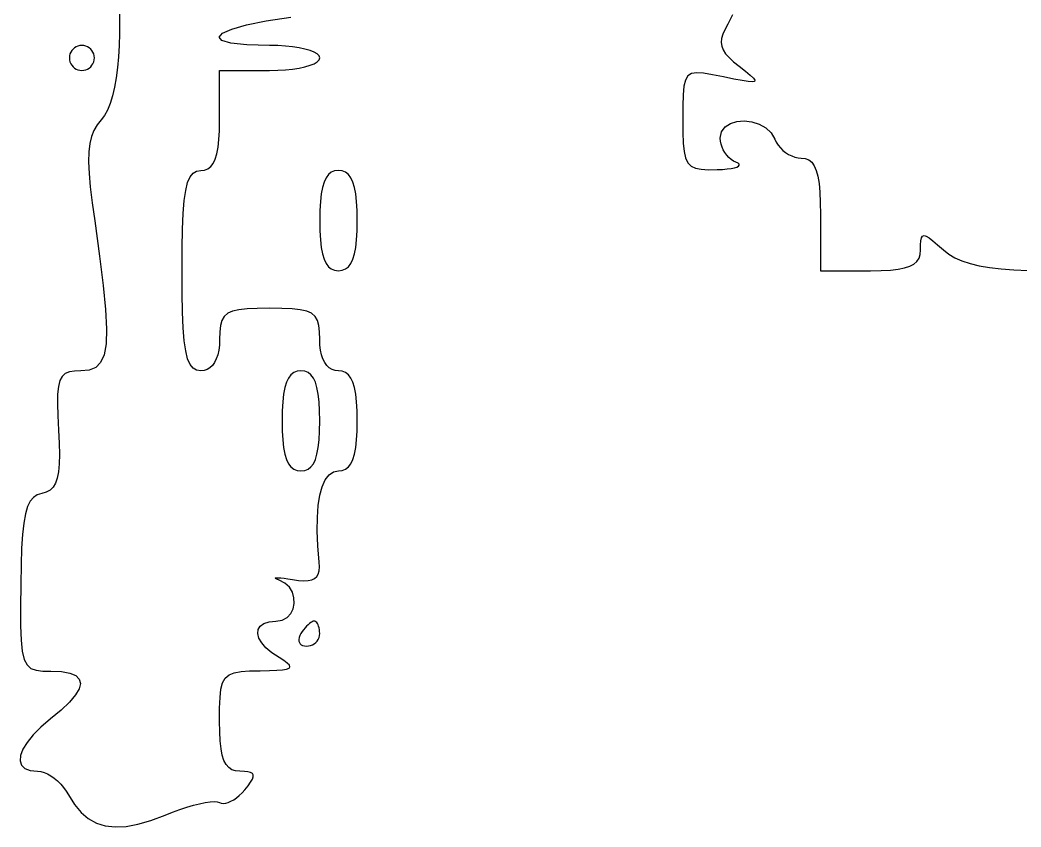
# Model space of a CAD drawing. Header units: millimetres. Extents: x 0 to 1242, y -2208 to 0.
# Drawn here: x 416.1 to 496, y -1036.5 to -972 of the extents above; entities that cross this region are included whole.
import ezdxf

# ---------------------------------------------------------------- set-up
doc = ezdxf.new("R2010")
doc.units = ezdxf.units.MM
doc.layers.get('0').update_dxf_attribs({"linetype": 'CONTINUOUS'})

msp = doc.modelspace()

# ---------------------------------------------------------------- linework, layer by layer
for p, q in [((424, -967.742), (424, -973.042)), ((434.156291, -972.362371), (435.733824, -972.040704)), ((435.733824, -972.040704), (437.690713, -971.747633)), ((472.613, -972.294), (472.376638, -972.712246)), ((472.967785, -971.558735), (472.613, -972.294)), ((424, -973.042), (423.983236, -973.995286)), ((431.969408, -973.330528), (432.247125, -973.024125)), ((432.247125, -973.024125), (432.985072, -972.695792)), ((432.985072, -972.695792), (434.156291, -972.362371)), ((472.206624, -973.089968), (472.105166, -973.435542)), ((472.376638, -972.712246), (472.206624, -973.089968)), ((432.178879, -973.598159), (431.969408, -973.330528)), ((432.902496, -973.810176), (432.178879, -973.598159)), ((434.167217, -973.949737), (432.902496, -973.810176)), ((472.105166, -973.435542), (472.074472, -973.757344)), ((472.074472, -973.757344), (472.11675, -974.06375)), ((420.0512, -974.6848), (420.01315, -974.83835)), ((420.11205, -974.54145), (420.0512, -974.6848)), ((420.1936, -974.4104), (420.11205, -974.54145)), ((420.29375, -974.29375), (420.1936, -974.4104)), ((420.4104, -974.1936), (420.29375, -974.29375)), ((420.54145, -974.11205), (420.4104, -974.1936)), ((420.6848, -974.0512), (420.54145, -974.11205)), ((420.83835, -974.01315), (420.6848, -974.0512)), ((421, -974), (420.83835, -974.01315)), ((421.16165, -974.01315), (421, -974)), ((421.3152, -974.0512), (421.16165, -974.01315)), ((421.45855, -974.11205), (421.3152, -974.0512)), ((421.5896, -974.1936), (421.45855, -974.11205)), ((421.70625, -974.29375), (421.5896, -974.1936)), ((421.8064, -974.4104), (421.70625, -974.29375)), ((421.88795, -974.54145), (421.8064, -974.4104)), ((421.9488, -974.6848), (421.88795, -974.54145)), ((421.98685, -974.83835), (421.9488, -974.6848)), ((423.983236, -973.995286), (423.933928, -974.908888)), ((436, -974), (434.167217, -973.949737)), ((436.6466, -974.01315), (436, -974)), ((437.2608, -974.0512), (436.6466, -974.01315)), ((437.8342, -974.11205), (437.2608, -974.0512)), ((438.3584, -974.1936), (437.8342, -974.11205)), ((438.825, -974.29375), (438.3584, -974.1936)), ((439.2256, -974.4104), (438.825, -974.29375)), ((439.5518, -974.54145), (439.2256, -974.4104)), ((439.7952, -974.6848), (439.5518, -974.54145)), ((439.9474, -974.83835), (439.7952, -974.6848)), ((472.11675, -974.06375), (472.234208, -974.363136)), ((472.234208, -974.363136), (472.429054, -974.663878)), ((472.429054, -974.663878), (472.703496, -974.974352)), ((420.01315, -974.83835), (420, -975)), ((420, -975), (420.01315, -975.16165)), ((420, -975), (420, -975)), ((420.01315, -975.16165), (420.0512, -975.3152)), ((420.0512, -975.3152), (420.11205, -975.45855)), ((420.11205, -975.45855), (420.1936, -975.5896)), ((421.8064, -975.5896), (421.88795, -975.45855)), ((421.88795, -975.45855), (421.9488, -975.3152)), ((421.9488, -975.3152), (421.98685, -975.16165)), ((422, -975), (421.98685, -974.83835)), ((421.98685, -975.16165), (422, -975)), ((423.933928, -974.908888), (423.853552, -975.775822)), ((439.2256, -975.5896), (439.5518, -975.45855)), ((439.5518, -975.45855), (439.7952, -975.3152)), ((439.7952, -975.3152), (439.9474, -975.16165)), ((440, -975), (439.9474, -974.83835)), ((439.9474, -975.16165), (440, -975)), ((472.703496, -974.974352), (473.059742, -975.302934)), ((473.059742, -975.302934), (473.5, -975.658)), ((420.1936, -975.5896), (420.29375, -975.70625)), ((420.29375, -975.70625), (420.4104, -975.8064)), ((420.4104, -975.8064), (420.54145, -975.88795)), ((420.54145, -975.88795), (420.6848, -975.9488)), ((420.6848, -975.9488), (420.83835, -975.98685)), ((420.83835, -975.98685), (421, -976)), ((421, -976), (421.16165, -975.98685)), ((421.16165, -975.98685), (421.3152, -975.9488)), ((421.3152, -975.9488), (421.45855, -975.88795)), ((421.45855, -975.88795), (421.5896, -975.8064)), ((421.5896, -975.8064), (421.70625, -975.70625)), ((421.70625, -975.70625), (421.8064, -975.5896)), ((423.853552, -975.775822), (423.743584, -976.589104)), ((432, -980), (432, -976)), ((432, -976), (436, -976)), ((436, -976), (436.6466, -975.98685)), ((436.6466, -975.98685), (437.2608, -975.9488)), ((437.2608, -975.9488), (437.8342, -975.88795)), ((437.8342, -975.88795), (438.3584, -975.8064)), ((438.3584, -975.8064), (438.825, -975.70625)), ((438.825, -975.70625), (439.2256, -975.5896)), ((469.703728, -976.250224), (469.40775, -976.437875)), ((470.116514, -976.184757), (469.703728, -976.250224)), ((470.665536, -976.221128), (470.116514, -976.184757)), ((471.370222, -976.338991), (470.665536, -976.221128)), ((473.5, -975.658), (474.008348, -976.052952)), ((474.008348, -976.052952), (474.392784, -976.367696)), ((423.743584, -976.589104), (423.6055, -977.34175)), ((469.209152, -976.768056), (469.088506, -977.261113)), ((469.40775, -976.437875), (469.209152, -976.768056)), ((472.25, -976.518), (471.370222, -976.338991)), ((473.084092, -976.688968), (472.25, -976.518)), ((473.743776, -976.814384), (473.084092, -976.688968)), ((474.235364, -976.889916), (473.743776, -976.814384)), ((474.565168, -976.911232), (474.235364, -976.889916)), ((474.392784, -976.367696), (474.646996, -976.606564)), ((474.7395, -976.874), (474.565168, -976.911232)), ((474.646996, -976.606564), (474.764672, -976.773888)), ((474.764672, -976.773888), (474.7395, -976.874)), ((423.6055, -977.34175), (423.440776, -978.026776)), ((469.088506, -977.261113), (469.026384, -977.937392)), ((423.250888, -978.637198), (423.037312, -979.166032)), ((423.440776, -978.026776), (423.250888, -978.637198)), ((469.026384, -977.937392), (469.003358, -978.817239)), ((423.037312, -979.166032), (422.801524, -979.606294)), ((469.003358, -978.817239), (469, -979.921)), ((422.545, -979.951), (422.224017, -980.351604)), ((422.801524, -979.606294), (422.545, -979.951)), ((431.987241, -980.814027), (432, -980)), ((469, -979.921), (469.007799, -980.958884)), ((472.383472, -980.516704), (472.804033, -980.241141)), ((472.804033, -980.241141), (473.324896, -980.080952)), ((473.324896, -980.080952), (473.906875, -980.035375)), ((473.906875, -980.035375), (474.510784, -980.103648)), ((474.510784, -980.103648), (475.097437, -980.285009)), ((475.097437, -980.285009), (475.627648, -980.578696)), ((421.966376, -980.787752), (421.770739, -981.280048)), ((422.224017, -980.351604), (421.966376, -980.787752)), ((431.947968, -981.525376), (431.987241, -980.814027)), ((469.007799, -980.958884), (469.039952, -981.804072)), ((472, -981.417), (472.102399, -980.908403)), ((472.102399, -980.908403), (472.383472, -980.516704)), ((475.627648, -980.578696), (476.062231, -980.983947)), ((476.062231, -980.983947), (476.362, -981.5)), ((421.635768, -981.849096), (421.560125, -982.5155)), ((421.770739, -981.280048), (421.635768, -981.849096)), ((431.880687, -982.138049), (431.947968, -981.525376)), ((469.039952, -981.804072), (469.109593, -982.475668)), ((472.016451, -981.652579), (472, -981.417)), ((472.064048, -981.889232), (472.016451, -981.652579)), ((472.140157, -982.122933), (472.064048, -981.889232)), ((476.362, -981.5), (476.475023, -981.742475)), ((476.475023, -981.742475), (476.621544, -981.9728)), ((421.560125, -982.5155), (421.542472, -983.299864)), ((431.656125, -983.083375), (431.783904, -982.656048)), ((431.783904, -982.656048), (431.880687, -982.138049)), ((469.109593, -982.475668), (469.229856, -982.992776)), ((472.242144, -982.349656), (472.140157, -982.122933)), ((472.367375, -982.565375), (472.242144, -982.349656)), ((472.513216, -982.766064), (472.367375, -982.565375)), ((476.621544, -981.9728), (476.797141, -982.187825)), ((476.797141, -982.187825), (476.997392, -982.3844)), ((476.997392, -982.3844), (477.217875, -982.559375)), ((477.217875, -982.559375), (477.454168, -982.7096)), ((421.542472, -983.299864), (421.581471, -984.222792)), ((431.301603, -983.682021), (431.495856, -983.424032)), ((431.495856, -983.424032), (431.656125, -983.083375)), ((469.229856, -982.992776), (469.413875, -983.3745)), ((469.413875, -983.3745), (469.674784, -983.639944)), ((472.677033, -982.947697), (472.513216, -982.766064)), ((472.856192, -983.106248), (472.677033, -982.947697)), ((473.048059, -983.237691), (472.856192, -983.106248)), ((473.25, -983.338), (473.048059, -983.237691)), ((473.416008, -983.420474), (473.25, -983.338)), ((473.503344, -983.500872), (473.416008, -983.420474)), ((477.454168, -982.7096), (477.701849, -982.831925)), ((477.701849, -982.831925), (477.956496, -982.9232)), ((477.956496, -982.9232), (478.213687, -982.980275)), ((478.213687, -982.980275), (478.469, -983)), ((478.469, -983), (478.790832, -983.034902)), ((478.790832, -983.034902), (479.069056, -983.144096)), ((479.069056, -983.144096), (479.305964, -983.334314)), ((479.305964, -983.334314), (479.503848, -983.612288)), ((421.581471, -984.222792), (421.675784, -985.304888)), ((429.643272, -984.510084), (429.880128, -984.213376)), ((429.880128, -984.213376), (430.164456, -984.050012)), ((430.164456, -984.050012), (430.5, -984)), ((430.5, -984), (430.805169, -983.966003)), ((430.805169, -983.966003), (431.071872, -983.861344)), ((431.071872, -983.861344), (431.301603, -983.682021)), ((440.928128, -984.138656), (440.698397, -984.317979)), ((441.194831, -984.033997), (440.928128, -984.138656)), ((441.5, -984), (441.194831, -984.033997)), ((441.805169, -984.033997), (441.5, -984)), ((442.071872, -984.138656), (441.805169, -984.033997)), ((442.301603, -984.317979), (442.071872, -984.138656)), ((469.674784, -983.639944), (470.025717, -983.808212)), ((470.025717, -983.808212), (470.479808, -983.898408)), ((470.479808, -983.898408), (471.050191, -983.929636)), ((471.050191, -983.929636), (471.75, -983.921)), ((471.75, -983.921), (472.177992, -983.901706)), ((472.177992, -983.901706), (472.552656, -983.870448)), ((472.552656, -983.870448), (472.870824, -983.828462)), ((472.870824, -983.828462), (473.129328, -983.776984)), ((473.129328, -983.776984), (473.325, -983.71725)), ((473.325, -983.71725), (473.454672, -983.650496)), ((473.454672, -983.650496), (473.515176, -983.577958)), ((473.515176, -983.577958), (473.503344, -983.500872)), ((479.503848, -983.612288), (479.665, -983.98475)), ((479.665, -983.98475), (479.791712, -984.458432)), ((429.297, -985.5835), (429.450144, -984.960128)), ((429.450144, -984.960128), (429.643272, -984.510084)), ((440.343875, -984.916625), (440.216096, -985.343952)), ((440.504144, -984.575968), (440.343875, -984.916625)), ((440.698397, -984.317979), (440.504144, -984.575968)), ((442.495856, -984.575968), (442.301603, -984.317979)), ((442.656125, -984.916625), (442.495856, -984.575968)), ((442.783904, -985.343952), (442.656125, -984.916625)), ((479.791712, -984.458432), (479.886276, -985.040066)), ((479.886276, -985.040066), (479.950984, -985.736384)), ((421.675784, -985.304888), (421.824073, -986.566756)), ((429.180096, -986.400192), (429.297, -985.5835)), ((440.119313, -985.861951), (440.052032, -986.474624)), ((440.216096, -985.343952), (440.119313, -985.861951)), ((442.880687, -985.861951), (442.783904, -985.343952)), ((442.947968, -986.474624), (442.880687, -985.861951)), ((479.950984, -985.736384), (479.988128, -986.554118)), ((421.824073, -986.566756), (422.025, -988.029)), ((429.095688, -987.430196), (429.180096, -986.400192)), ((440.052032, -986.474624), (440.012759, -987.185973)), ((442.987241, -987.185973), (442.947968, -986.474624)), ((479.988128, -986.554118), (480, -987.5)), ((429.040032, -988.693504), (429.095688, -987.430196)), ((440.012759, -987.185973), (440, -988)), ((443, -988), (442.987241, -987.185973)), ((422.025, -988.029), (422.416911, -990.839629)), ((440, -988), (440.012759, -988.814027)), ((440, -988), (440, -988)), ((442.987241, -988.814027), (443, -988)), ((480, -987.5), (480, -992)), ((429.009384, -990.210108), (429.040032, -988.693504)), ((440.012759, -988.814027), (440.052032, -989.525376)), ((442.947968, -989.525376), (442.987241, -988.814027)), ((440.052032, -989.525376), (440.119313, -990.138049)), ((442.880687, -990.138049), (442.947968, -989.525376)), ((488.005258, -989.9292), (488.026824, -989.6058)), ((488.026824, -989.6058), (488.073386, -989.3748)), ((488.073386, -989.3748), (488.153632, -989.2362)), ((488.153632, -989.2362), (488.27625, -989.19)), ((488.27625, -989.19), (488.449928, -989.2362)), ((488.449928, -989.2362), (488.683354, -989.3748)), ((488.683354, -989.3748), (488.985216, -989.6058)), ((488.985216, -989.6058), (489.364202, -989.9292)), ((429, -992), (429.009384, -990.210108)), ((440.119313, -990.138049), (440.216096, -990.656048)), ((440.216096, -990.656048), (440.343875, -991.083375)), ((442.656125, -991.083375), (442.783904, -990.656048)), ((442.783904, -990.656048), (442.880687, -990.138049)), ((487.970485, -990.698492), (488, -990.345)), ((488, -990.345), (488.005258, -989.9292)), ((489.364202, -989.9292), (489.829, -990.345)), ((489.829, -990.345), (490.248345, -990.674192)), ((490.248345, -990.674192), (490.73828, -990.964096)), ((422.416911, -990.839629), (422.707008, -993.185792)), ((440.343875, -991.083375), (440.504144, -991.424032)), ((440.504144, -991.424032), (440.698397, -991.682021)), ((442.301603, -991.682021), (442.495856, -991.424032)), ((442.495856, -991.424032), (442.656125, -991.083375)), ((487.145625, -991.6465), (487.47184, -991.473608)), ((487.47184, -991.473608), (487.713395, -991.259904)), ((487.713395, -991.259904), (487.87728, -991.002496)), ((487.87728, -991.002496), (487.970485, -990.698492)), ((490.73828, -990.964096), (491.304055, -991.215804)), ((491.304055, -991.215804), (491.95092, -991.430408)), ((491.95092, -991.430408), (492.684125, -991.609)), ((429.009384, -993.789892), (429, -992)), ((440.698397, -991.682021), (440.928128, -991.861344)), ((440.928128, -991.861344), (441.194831, -991.966003)), ((441.194831, -991.966003), (441.5, -992)), ((441.5, -992), (441.805169, -991.966003)), ((441.805169, -991.966003), (442.071872, -991.861344)), ((442.071872, -991.861344), (442.301603, -991.682021)), ((480, -992), (484, -992)), ((484, -992), (484.854365, -991.987788)), ((484.854365, -991.987788), (485.58912, -991.949224)), ((485.58912, -991.949224), (486.211255, -991.881416)), ((486.211255, -991.881416), (486.72776, -991.781472)), ((486.72776, -991.781472), (487.145625, -991.6465)), ((492.684125, -991.609), (493.50892, -991.752672)), ((493.50892, -991.752672), (494.430555, -991.862516)), ((494.430555, -991.862516), (495.45428, -991.939624)), ((495.45428, -991.939624), (496.585345, -991.985088)), ((422.707008, -993.185792), (422.891637, -995.107203)), ((429.040032, -995.306496), (429.009384, -993.789892)), ((422.891637, -995.107203), (422.967144, -996.643576)), ((429.095688, -996.569804), (429.040032, -995.306496)), ((432.65, -995.40625), (432.3712, -995.648)), ((433.0368, -995.232), (432.65, -995.40625)), ((433.5484, -995.11475), (433.0368, -995.232)), ((434.2016, -995.044), (433.5484, -995.11475)), ((435.0132, -995.00925), (434.2016, -995.044)), ((436, -995), (435.0132, -995.00925)), ((436.9868, -995.00925), (436, -995)), ((437.7984, -995.044), (436.9868, -995.00925)), ((438.4516, -995.11475), (437.7984, -995.044)), ((438.9632, -995.232), (438.4516, -995.11475)), ((439.35, -995.40625), (438.9632, -995.232)), ((439.6288, -995.648), (439.35, -995.40625)), ((432.1836, -995.96775), (432.0704, -996.376)), ((432.3712, -995.648), (432.1836, -995.96775)), ((439.8164, -995.96775), (439.6288, -995.648)), ((439.9296, -996.376), (439.8164, -995.96775)), ((422.967144, -996.643576), (422.929875, -997.834625)), ((429.180096, -997.599808), (429.095688, -996.569804)), ((432.0148, -996.88325), (432, -997.5)), ((432.0704, -996.376), (432.0148, -996.88325)), ((439.9852, -996.88325), (439.9296, -996.376)), ((440, -997.5), (439.9852, -996.88325)), ((422.929875, -997.834625), (422.776176, -998.720064)), ((429.297, -998.4165), (429.180096, -997.599808)), ((432, -997.5), (431.983191, -997.948108)), ((440.016809, -997.948108), (440, -997.5)), ((429.450144, -999.039872), (429.297, -998.4165)), ((431.933568, -998.357504), (431.852337, -998.726196)), ((431.983191, -997.948108), (431.933568, -998.357504)), ((440.066432, -998.357504), (440.016809, -997.948108)), ((440.147663, -998.726196), (440.066432, -998.357504)), ((422.502393, -999.339607), (422.104872, -999.732968)), ((422.776176, -998.720064), (422.502393, -999.339607)), ((429.643272, -999.489916), (429.450144, -999.039872)), ((429.880128, -999.786624), (429.643272, -999.489916)), ((431.599875, -999.3335), (431.431056, -999.568128)), ((431.740704, -999.052192), (431.599875, -999.3335)), ((431.852337, -998.726196), (431.740704, -999.052192)), ((440.259296, -999.052192), (440.147663, -998.726196)), ((440.400125, -999.3335), (440.259296, -999.052192)), ((440.568944, -999.568128), (440.400125, -999.3335)), ((419.674323, -1000.225396), (419.422736, -1000.451872)), ((420.003592, -1000.087384), (419.674323, -1000.225396)), ((420.417749, -1000.018648), (420.003592, -1000.087384)), ((420.924, -1000), (420.417749, -1000.018648)), ((421.579959, -999.939861), (420.924, -1000)), ((422.104872, -999.732968), (421.579959, -999.939861)), ((430.164456, -999.949988), (429.880128, -999.786624)), ((430.5, -1000), (430.164456, -999.949988)), ((430.768719, -999.972012), (430.5, -1000)), ((431.014272, -999.889376), (430.768719, -999.972012)), ((431.235453, -999.754084), (431.014272, -999.889376)), ((431.431056, -999.568128), (431.235453, -999.754084)), ((437.928128, -1000.138656), (437.698397, -1000.317979)), ((438.194831, -1000.033997), (437.928128, -1000.138656)), ((438.5, -1000), (438.194831, -1000.033997)), ((438.805169, -1000.033997), (438.5, -1000)), ((439.071872, -1000.138656), (438.805169, -1000.033997)), ((439.301603, -1000.317979), (439.071872, -1000.138656)), ((440.764547, -999.754084), (440.568944, -999.568128)), ((440.985728, -999.889376), (440.764547, -999.754084)), ((441.231281, -999.972012), (440.985728, -999.889376)), ((441.5, -1000), (441.231281, -999.972012)), ((441.805169, -1000.033997), (441.5, -1000)), ((442.071872, -1000.138656), (441.805169, -1000.033997)), ((442.301603, -1000.317979), (442.071872, -1000.138656)), ((419.241625, -1000.786), (419.123784, -1001.246968)), ((419.422736, -1000.451872), (419.241625, -1000.786)), ((437.343875, -1000.916625), (437.216096, -1001.343952)), ((437.504144, -1000.575968), (437.343875, -1000.916625)), ((437.698397, -1000.317979), (437.504144, -1000.575968)), ((439.495856, -1000.575968), (439.301603, -1000.317979)), ((439.656125, -1000.916625), (439.495856, -1000.575968)), ((439.783904, -1001.343952), (439.656125, -1000.916625)), ((442.495856, -1000.575968), (442.301603, -1000.317979)), ((442.656125, -1000.916625), (442.495856, -1000.575968)), ((442.783904, -1001.343952), (442.656125, -1000.916625)), ((419.062007, -1001.853964), (419.049088, -1002.626176)), ((419.123784, -1001.246968), (419.062007, -1001.853964)), ((437.119313, -1001.861951), (437.052032, -1002.474624)), ((437.216096, -1001.343952), (437.119313, -1001.861951)), ((439.880687, -1001.861951), (439.783904, -1001.343952)), ((439.947968, -1002.474624), (439.880687, -1001.861951)), ((442.880687, -1001.861951), (442.783904, -1001.343952)), ((442.947968, -1002.474624), (442.880687, -1001.861951)), ((419.049088, -1002.626176), (419.077821, -1003.582792)), ((437.052032, -1002.474624), (437.012759, -1003.185973)), ((439.987241, -1003.185973), (439.947968, -1002.474624)), ((442.987241, -1003.185973), (442.947968, -1002.474624)), ((437.012759, -1003.185973), (437, -1004)), ((440, -1004), (439.987241, -1003.185973)), ((443, -1004), (442.987241, -1003.185973)), ((419.077821, -1003.582792), (419.141, -1004.743)), ((437, -1004), (437.012759, -1004.814027)), ((437, -1004), (437, -1004)), ((439.987241, -1004.814027), (440, -1004)), ((442.987241, -1004.814027), (443, -1004)), ((419.141, -1004.743), (419.193854, -1005.785261)), ((437.012759, -1004.814027), (437.052032, -1005.525376)), ((439.947968, -1005.525376), (439.987241, -1004.814027)), ((442.947968, -1005.525376), (442.987241, -1004.814027)), ((419.193854, -1005.785261), (419.213072, -1006.678968)), ((437.052032, -1005.525376), (437.119313, -1006.138049)), ((439.880687, -1006.138049), (439.947968, -1005.525376)), ((442.880687, -1006.138049), (442.947968, -1005.525376)), ((419.213072, -1006.678968), (419.195738, -1007.435107)), ((437.119313, -1006.138049), (437.216096, -1006.656048)), ((437.216096, -1006.656048), (437.343875, -1007.083375)), ((439.656125, -1007.083375), (439.783904, -1006.656048)), ((439.783904, -1006.656048), (439.880687, -1006.138049)), ((442.656125, -1007.083375), (442.783904, -1006.656048)), ((442.783904, -1006.656048), (442.880687, -1006.138049)), ((419.195738, -1007.435107), (419.138936, -1008.064664)), ((437.343875, -1007.083375), (437.504144, -1007.424032)), ((437.504144, -1007.424032), (437.698397, -1007.682021)), ((439.301603, -1007.682021), (439.495856, -1007.424032)), ((439.495856, -1007.424032), (439.656125, -1007.083375)), ((442.301603, -1007.682021), (442.495856, -1007.424032)), ((442.495856, -1007.424032), (442.656125, -1007.083375)), ((419.138936, -1008.064664), (419.03975, -1008.578625)), ((437.698397, -1007.682021), (437.928128, -1007.861344)), ((437.928128, -1007.861344), (438.194831, -1007.966003)), ((438.194831, -1007.966003), (438.5, -1008)), ((438.5, -1008), (438.805169, -1007.966003)), ((438.805169, -1007.966003), (439.071872, -1007.861344)), ((439.071872, -1007.861344), (439.301603, -1007.682021)), ((440.746416, -1008.323152), (441.097342, -1008.081779)), ((441.097342, -1008.081779), (441.5, -1008)), ((441.5, -1008), (441.805169, -1007.966003)), ((441.805169, -1007.966003), (442.071872, -1007.861344)), ((442.071872, -1007.861344), (442.301603, -1007.682021)), ((418.895264, -1008.987976), (418.702562, -1009.303703)), ((419.03975, -1008.578625), (418.895264, -1008.987976)), ((440.204848, -1009.260896), (440.448494, -1008.718173)), ((440.448494, -1008.718173), (440.746416, -1008.323152)), ((417.806, -1009.799), (417.442482, -1009.912691)), ((418.160846, -1009.698229), (417.806, -1009.799)), ((418.458728, -1009.536792), (418.160846, -1009.698229)), ((418.702562, -1009.303703), (418.458728, -1009.536792)), ((440.01675, -1009.945375), (440.204848, -1009.260896)), ((416.874374, -1010.422457), (416.661408, -1010.854424)), ((417.133336, -1010.114528), (416.874374, -1010.422457)), ((417.442482, -1009.912691), (417.133336, -1010.114528)), ((439.885472, -1010.765664), (440.01675, -1009.945375)), ((416.49025, -1011.428375), (416.356712, -1012.162256)), ((416.661408, -1010.854424), (416.49025, -1011.428375)), ((439.812286, -1011.715817), (439.885472, -1010.765664)), ((416.356712, -1012.162256), (416.256606, -1013.074013)), ((439.798464, -1012.789888), (439.812286, -1011.715817)), ((416.256606, -1013.074013), (416.185744, -1014.181592)), ((439.845278, -1013.981931), (439.798464, -1012.789888)), ((416.185744, -1014.181592), (416.139938, -1015.502939)), ((439.954, -1015.286), (439.845278, -1013.981931)), ((439.975274, -1015.66086), (439.954, -1015.286)), ((416.139938, -1015.502939), (416.115, -1017.056)), ((439.766816, -1016.44512), (439.885078, -1016.2382)), ((439.885078, -1016.2382), (439.953432, -1015.97752)), ((439.953432, -1015.97752), (439.975274, -1015.66086)), ((416.115, -1017.056), (416.102344, -1018.888009)), ((436.436962, -1016.566738), (436.462304, -1016.542536)), ((436.474968, -1016.604272), (436.436962, -1016.566738)), ((436.462304, -1016.542536), (436.54875, -1016.53175)), ((436.578566, -1016.655054), (436.474968, -1016.604272)), ((436.54875, -1016.53175), (436.694056, -1016.534464)), ((436.75, -1016.719), (436.578566, -1016.655054)), ((436.694056, -1016.534464), (436.895978, -1016.550762)), ((437.220522, -1016.957397), (436.75, -1016.719)), ((436.895978, -1016.550762), (437.152272, -1016.580728)), ((437.152272, -1016.580728), (437.460694, -1016.624446)), ((437.575136, -1017.291776), (437.220522, -1016.957397)), ((437.460694, -1016.624446), (437.819, -1016.682)), ((437.819, -1016.682), (438.308026, -1016.75102)), ((438.308026, -1016.75102), (438.726768, -1016.7796)), ((438.726768, -1016.7796), (439.078622, -1016.76552)), ((439.078622, -1016.76552), (439.366984, -1016.70656)), ((439.366984, -1016.70656), (439.59525, -1016.6005)), ((439.59525, -1016.6005), (439.766816, -1016.44512)), ((437.816014, -1017.693619), (437.575136, -1017.291776)), ((437.945328, -1018.134408), (437.816014, -1017.693619)), ((437.877952, -1019.018752), (437.96525, -1018.585625)), ((437.96525, -1018.585625), (437.945328, -1018.134408)), ((416.102344, -1018.888009), (416.110952, -1020.365952)), ((437.390384, -1019.716664), (437.685606, -1019.405271)), ((437.685606, -1019.405271), (437.877952, -1019.018752)), ((435.250467, -1020.394659), (435.537968, -1020.183776)), ((435.537968, -1020.183776), (435.954121, -1020.048037)), ((435.954121, -1020.048037), (436.5, -1020)), ((436.5, -1020), (436.994458, -1019.924413)), ((436.994458, -1019.924413), (437.390384, -1019.716664)), ((439.179176, -1020.1936), (439.065875, -1020.29375)), ((439.287353, -1020.11205), (439.179176, -1020.1936)), ((439.388192, -1020.0512), (439.287353, -1020.11205)), ((439.479479, -1020.01315), (439.388192, -1020.0512)), ((439.559, -1020), (439.479479, -1020.01315)), ((439.630397, -1020.01315), (439.559, -1020)), ((439.698176, -1020.0512), (439.630397, -1020.01315)), ((439.761419, -1020.11205), (439.698176, -1020.0512)), ((439.819208, -1020.1936), (439.761419, -1020.11205)), ((439.870625, -1020.29375), (439.819208, -1020.1936)), ((416.110952, -1020.365952), (416.153988, -1021.527803)), ((435.057125, -1020.991625), (435.090544, -1020.668128)), ((435.149136, -1021.352592), (435.057125, -1020.991625)), ((435.090544, -1020.668128), (435.250467, -1020.394659)), ((438.5, -1021), (438.414014, -1021.16165)), ((438.605711, -1020.83835), (438.5, -1021)), ((438.5, -1021), (438.5, -1021)), ((438.717368, -1020.6848), (438.605711, -1020.83835)), ((438.832757, -1020.54145), (438.717368, -1020.6848)), ((438.949664, -1020.4104), (438.832757, -1020.54145)), ((439.065875, -1020.29375), (438.949664, -1020.4104)), ((439.914752, -1020.4104), (439.870625, -1020.29375)), ((439.950671, -1020.54145), (439.914752, -1020.4104)), ((439.977464, -1020.6848), (439.950671, -1020.54145)), ((439.994213, -1020.83835), (439.977464, -1020.6848)), ((439.986062, -1021.16165), (440, -1021)), ((440, -1021), (439.994213, -1020.83835)), ((416.153988, -1021.527803), (416.244616, -1022.411536)), ((435.365503, -1021.738471), (435.149136, -1021.352592)), ((435.705152, -1022.136704), (435.365503, -1021.738471)), ((438.359432, -1021.3152), (438.335318, -1021.45855)), ((438.335318, -1021.45855), (438.340736, -1021.5896)), ((438.340736, -1021.5896), (438.37475, -1021.70625)), ((438.414014, -1021.16165), (438.359432, -1021.3152)), ((438.37475, -1021.70625), (438.436424, -1021.8064)), ((438.436424, -1021.8064), (438.524822, -1021.88795)), ((439.426406, -1021.88795), (439.565192, -1021.8064)), ((439.565192, -1021.8064), (439.68875, -1021.70625)), ((439.68875, -1021.70625), (439.794848, -1021.5896)), ((439.794848, -1021.5896), (439.881254, -1021.45855)), ((439.881254, -1021.45855), (439.945736, -1021.3152)), ((439.945736, -1021.3152), (439.986062, -1021.16165)), ((416.244616, -1022.411536), (416.396, -1023.055125)), ((436.167009, -1022.534733), (435.705152, -1022.136704)), ((436.75, -1022.92), (436.167009, -1022.534733)), ((438.524822, -1021.88795), (438.639008, -1021.9488)), ((438.639008, -1021.9488), (438.778046, -1021.98685)), ((438.778046, -1021.98685), (438.941, -1022)), ((438.941, -1022), (439.112078, -1021.98685)), ((439.112078, -1021.98685), (439.274624, -1021.9488)), ((439.274624, -1021.9488), (439.426406, -1021.88795)), ((416.396, -1023.055125), (416.621304, -1023.496544)), ((437.133034, -1023.15379), (436.75, -1022.92)), ((437.409232, -1023.3508), (437.133034, -1023.15379)), ((437.574238, -1023.51409), (437.409232, -1023.3508)), ((416.621304, -1023.496544), (416.933692, -1023.773767)), ((416.933692, -1023.773767), (417.346328, -1023.924768)), ((417.346328, -1023.924768), (417.872376, -1023.987521)), ((417.872376, -1023.987521), (418.525, -1024)), ((418.525, -1024), (419.376609, -1024.03965)), ((419.376609, -1024.03965), (420.038432, -1024.15796)), ((420.038432, -1024.15796), (420.510463, -1024.35397)), ((432.75816, -1024.295168), (433.17208, -1024.127509)), ((433.17208, -1024.127509), (433.71392, -1024.031616)), ((433.71392, -1024.031616), (434.40084, -1023.986207)), ((434.40084, -1023.986207), (435.25, -1023.97)), ((435.25, -1023.97), (435.985306, -1023.95707)), ((435.985306, -1023.95707), (436.578928, -1023.93184)), ((436.578928, -1023.93184), (437.035222, -1023.89125)), ((437.035222, -1023.89125), (437.358544, -1023.83224)), ((437.358544, -1023.83224), (437.55325, -1023.75175)), ((437.55325, -1023.75175), (437.623696, -1023.64672)), ((437.623696, -1023.64672), (437.574238, -1023.51409)), ((420.510463, -1024.35397), (420.792696, -1024.62672)), ((420.885125, -1024.97525), (420.787744, -1025.3986)), ((420.792696, -1024.62672), (420.885125, -1024.97525)), ((432.11232, -1025.441561), (432.24544, -1024.930912)), ((432.24544, -1024.930912), (432.455, -1024.555875)), ((432.455, -1024.555875), (432.75816, -1024.295168)), ((420.787744, -1025.3986), (420.500547, -1025.89581)), ((432.03848, -1026.109104), (432.11232, -1025.441561)), ((420.023528, -1026.46592), (419.356681, -1027.10797)), ((420.500547, -1025.89581), (420.023528, -1026.46592)), ((432.00676, -1026.954823), (432.03848, -1026.109104)), ((419.356681, -1027.10797), (418.5, -1027.821)), ((432, -1028), (432.00676, -1026.954823)), ((418.5, -1027.821), (417.734514, -1028.469939)), ((432.012314, -1028.846589), (432, -1028)), ((417.734514, -1028.469939), (417.109032, -1029.096192)), ((432.050992, -1029.576832), (432.012314, -1028.846589)), ((416.626218, -1029.689013), (416.288736, -1030.237656)), ((417.109032, -1029.096192), (416.626218, -1029.689013)), ((432.118638, -1030.197143), (432.050992, -1029.576832)), ((416.288736, -1030.237656), (416.09925, -1030.731375)), ((432.217856, -1030.713936), (432.118638, -1030.197143)), ((416.09925, -1030.731375), (416.060424, -1031.159424)), ((416.060424, -1031.159424), (416.174922, -1031.511057)), ((432.35125, -1031.133625), (432.217856, -1030.713936)), ((432.521424, -1031.462624), (432.35125, -1031.133625)), ((432.730982, -1031.707347), (432.521424, -1031.462624)), ((416.174922, -1031.511057), (416.445408, -1031.775528)), ((416.445408, -1031.775528), (416.874546, -1031.942091)), ((416.874546, -1031.942091), (417.465, -1032)), ((417.465, -1032), (417.714873, -1032.024751)), ((417.714873, -1032.024751), (417.978024, -1032.096368)), ((417.978024, -1032.096368), (418.249251, -1032.210897)), ((418.249251, -1032.210897), (418.523352, -1032.364384)), ((432.982528, -1031.874208), (432.730982, -1031.707347)), ((433.278666, -1031.969621), (432.982528, -1031.874208)), ((433.622, -1032), (433.278666, -1031.969621)), ((433.981784, -1032.008887), (433.622, -1032)), ((434.267432, -1032.038216), (433.981784, -1032.008887)), ((434.479988, -1032.091989), (434.267432, -1032.038216)), ((434.620496, -1032.174208), (434.479988, -1032.091989)), ((434.69, -1032.288875), (434.620496, -1032.174208)), ((418.523352, -1032.364384), (418.795125, -1032.552875)), ((418.795125, -1032.552875), (419.059368, -1032.772416)), ((419.059368, -1032.772416), (419.310879, -1033.019053)), ((419.310879, -1033.019053), (419.544456, -1033.288832)), ((434.278856, -1033.152063), (434.482928, -1032.867584)), ((434.482928, -1032.867584), (434.620172, -1032.631561)), ((434.620172, -1032.631561), (434.689544, -1032.439992)), ((434.689544, -1032.439992), (434.69, -1032.288875)), ((419.544456, -1033.288832), (419.754897, -1033.577799)), ((419.754897, -1033.577799), (419.937, -1033.882)), ((433.5794, -1033.933664), (433.798895, -1033.723368)), ((433.798895, -1033.723368), (434.009, -1033.489)), ((434.009, -1033.489), (434.278856, -1033.152063)), ((419.937, -1033.882), (420.410259, -1034.652116)), ((420.410259, -1034.652116), (420.934992, -1035.283848)), ((429.906656, -1034.715528), (430.399, -1034.59075)), ((430.399, -1034.59075), (430.845624, -1034.498432)), ((430.845624, -1034.498432), (431.237432, -1034.440686)), ((431.237432, -1034.440686), (431.565328, -1034.419624)), ((431.565328, -1034.419624), (431.820216, -1034.437358)), ((431.820216, -1034.437358), (431.993, -1034.496)), ((431.993, -1034.496), (432.135335, -1034.554312)), ((432.135335, -1034.554312), (432.30212, -1034.571656)), ((432.30212, -1034.571656), (432.489125, -1034.550144)), ((432.489125, -1034.550144), (432.69212, -1034.491888)), ((432.69212, -1034.491888), (432.906875, -1034.399)), ((432.906875, -1034.399), (433.12916, -1034.273592)), ((433.12916, -1034.273592), (433.354745, -1034.117776)), ((433.354745, -1034.117776), (433.5794, -1033.933664)), ((420.934992, -1035.283848), (421.516833, -1035.778372)), ((427.662, -1035.497), (428.246264, -1035.263502)), ((428.246264, -1035.263502), (428.821192, -1035.054016)), ((428.821192, -1035.054016), (429.377688, -1034.870654)), ((429.377688, -1034.870654), (429.906656, -1034.715528)), ((421.516833, -1035.778372), (422.161416, -1036.136864)), ((422.161416, -1036.136864), (422.874375, -1036.3605)), ((424.527957, -1036.407908), (425.479848, -1036.234032)), ((425.479848, -1036.234032), (426.522651, -1035.930004)), ((426.522651, -1035.930004), (427.662, -1035.497)), ((422.874375, -1036.3605), (423.661344, -1036.450456)), ((423.661344, -1036.450456), (424.527957, -1036.407908))]:
    msp.add_line(p, q)

doc.saveas('drawing.dxf')
